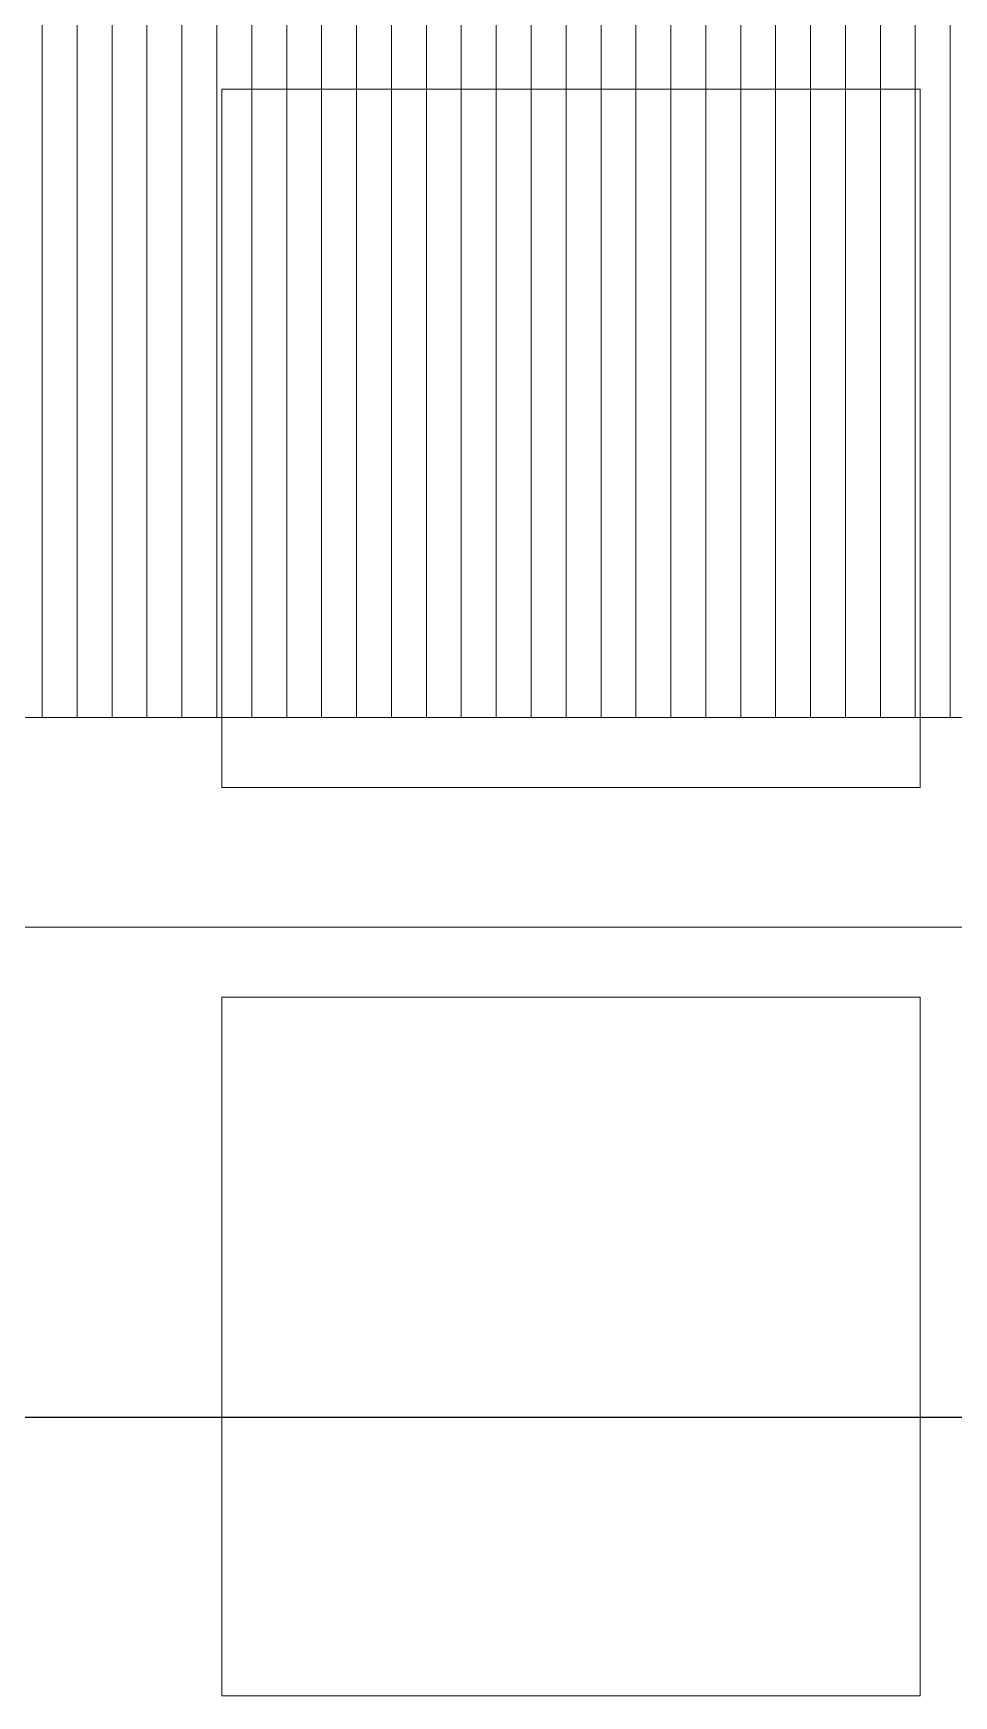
# Model space of a CAD drawing. Header units: metres. Extents: x -232 to 581, y 30 to 789.
# Drawn here: x 232.328 to 232.987, y 522.094 to 523.284 of the extents above; entities that cross this region are included whole.
import ezdxf

# ---------------------------------------------------------------- set-up
doc = ezdxf.new("R2010")
doc.units = ezdxf.units.M
for name, color, linetype, lineweight in [('A-WALL', 250, 'Continuous', 20), ('baños', 140, 'Continuous', 0), ('BOVEDILLA', 8, 'Continuous', 5), ('closets', 253, 'Continuous', 0), ('Columnas', 7, 'Continuous', 18)]:
    doc.layers.add(name, color=color, linetype=linetype, lineweight=lineweight)
doc.layers.add('ACERO', color=5, linetype='Continuous')
doc.styles.get("Standard").update_dxf_attribs({"font": 'arial.ttf'})

# ---------------------------------------------------------------- blocks, each defined once
blk = doc.blocks.new('*U247')
at = {"layer": 'BOVEDILLA'}
blk.add_lwpolyline([(-0.25, -0.25), (0.25, -0.25), (0.25, 0.25), (-0.25, 0.25)], close=True, dxfattribs=at)
blk = doc.blocks.new('planta de entrepiso 20.03')
at = {"layer": 'ACERO', "color": 18, "true_color": 0x000000}
blk.add_line((43.2678, -36.7175), (39.9025, -36.7176), dxfattribs=at)
at = {"layer": 'BOVEDILLA', "color": 18, "linetype": 'ByBlock', "lineweight": -2, "true_color": 0x000000, "transparency": 16777216}
for p in [(40.742, -36.0168), (40.742, -36.6668)]:
    blk.add_blockref('*U247', p, dxfattribs=at)
blk = doc.blocks.new('20.03.2026 LN 09 SEGUNDO NIVEL ARQ')
at = {"layer": 'closets'}
h = blk.add_hatch(dxfattribs=at)
h.set_pattern_fill('LINE', color=5, scale=0.2, angle=90)
h.set_pattern_definition([(90, (-880.340902, 203.013477), (-0.025, 2e-18), [])])
edge = h.paths.add_edge_path()
edge.add_arc((90.5559, -58.6586), 0.04, 270, 360)
edge.add_line((90.5959, -58.6586), (90.5959, -58.0977))
edge.add_line((90.5959, -58.0977), (88.5459, -58.0977))
edge.add_line((88.5459, -58.0977), (88.5459, -58.6586))
edge.add_arc((88.5859, -58.6586), 0.04, 180, 270)
edge.add_line((88.5859, -58.6986), (90.5559, -58.6986))
at = {"layer": 'A-WALL', "color": 5}
for p, q in [((88.5859, -58.6986), (90.5559, -58.6986)), ((88.5859, -58.8486), (90.5559, -58.8486))]:
    blk.add_line(p, q, dxfattribs=at)
at = {"layer": 'baños', "color": 5, "linetype": 'Continuous', "flags": 8}
for tag, p in [('MODELNUMBER', (83.7813, -42.9175, 0)), ('MATERIAL', (83.7813, -42.9176, 0)), ('PRODUCT', (83.7813, -42.9176, 0)), ('TRADENAME', (83.7813, -42.9176, 0)), ('MODELNUMBER', (84.956, -42.9175, 0)), ('TRADENAME', (84.956, -42.9176, 0)), ('MATERIAL', (84.956, -42.9176, 0)), ('PRODUCT', (84.956, -42.9176, 0))]:
    blk.add_attdef(tag, p, '', height=0.0000254, rotation=180.0001, dxfattribs=at)
at = {"layer": 'baños', "color": 5, "linetype": 'Continuous'}
for tag, p, rotation in [('TRADENAME', (85.8912, -56.9933), 180.0001), ('MODELNUMBER', (85.8912, -56.9934), 180.0001), ('MATERIAL', (85.8914, -56.9932), 180.0001), ('PRODUCT', (85.8914, -56.9933), 180.0001), ('MODELNUMBER', (86.6008, -56.9934), 179.9999), ('MATERIAL', (86.6008, -56.9932), 179.9999), ('PRODUCT', (86.6008, -56.9933), 179.9999), ('TRADENAME', (86.6008, -56.9933), 179.9999)]:
    blk.add_attdef(tag, p, '', height=0.0000254, rotation=rotation, dxfattribs=at)

msp = doc.modelspace()

# ---------------------------------------------------------------- block references
at = {"layer": 'Columnas'}
msp.add_blockref('planta de entrepiso 20.03', (191.9707, 559.0112), dxfattribs=at)

# ---------------------------------------------------------------- next in the draw order: block references
at = {"color": 1}
msp.add_blockref('20.03.2026 LN 09 SEGUNDO NIVEL ARQ', (143.0668, 581.4931), dxfattribs=at)

doc.saveas('drawing.dxf')
